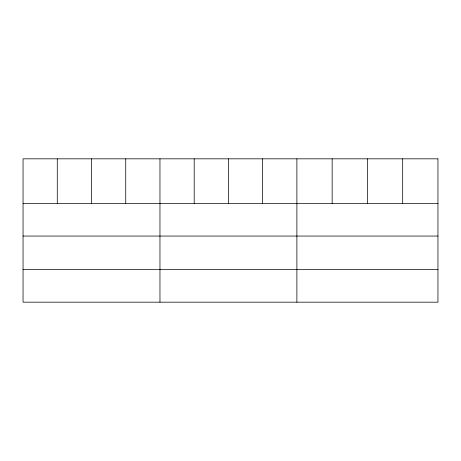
<?xml version="1.0" encoding="UTF-8"?>
<svg xmlns="http://www.w3.org/2000/svg" width="461" height="461" viewBox="0 0 461 461"><rect width="100%" height="100%" fill="white"/><g stroke="black" fill="none" stroke-linecap="round" stroke-linejoin="round"><path stroke-width="0.69" d="M23.05 203.485L437.95 203.485M23.05 236.055L437.95 236.055M23.05 269.604L437.95 269.604M402.683 158.826L402.683 203.485M367.417 158.826L367.417 203.485M332.151 158.826L332.151 203.485M296.884 158.826L296.884 302.174M262.655 158.826L262.655 203.485M228.425 158.826L228.425 203.485M194.196 158.826L194.196 203.485M159.967 158.826L159.967 302.174M125.738 158.826L125.738 203.485M91.509 158.826L91.509 203.485M57.279 158.826L57.279 203.485M437.95 158.826L23.05 158.826L23.05 302.174L437.95 302.174L437.95 158.826"/></g></svg>
